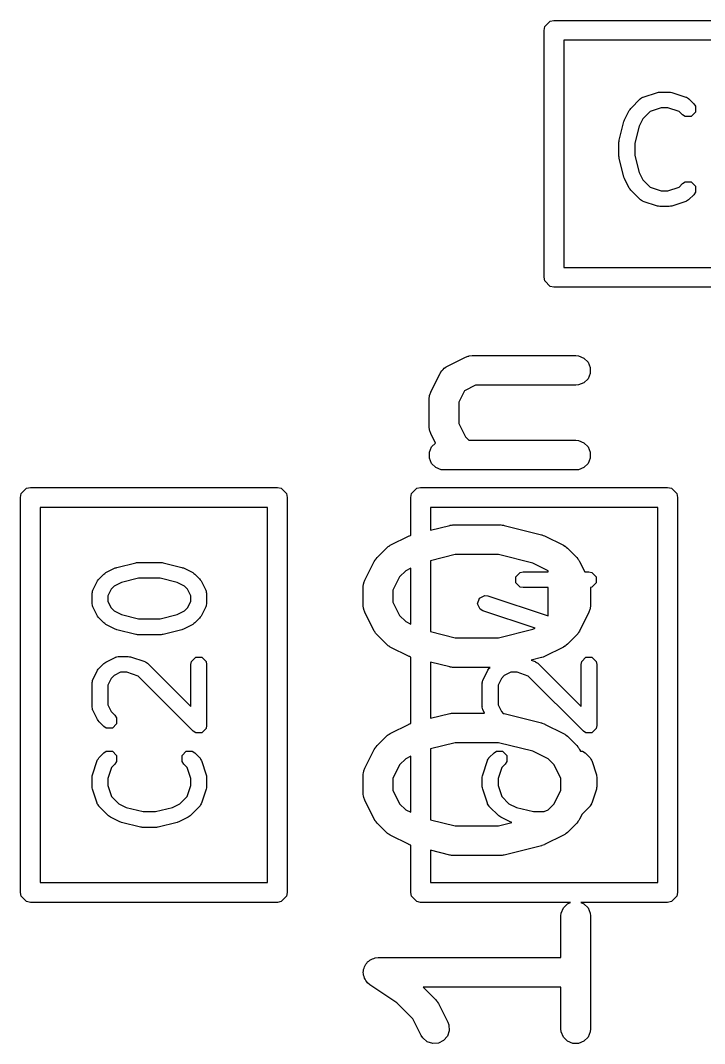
# Model space of a CAD drawing. Header units: inches. Extents: x 1.92 to 4.46, y -4.34 to -2.08.
# Drawn here: x 3.6152 to 3.7515, y -3.9553 to -3.7514 of the extents above; entities that cross this region are included whole.
import ezdxf

# ---------------------------------------------------------------- set-up
doc = ezdxf.new("R2010")
doc.units = ezdxf.units.IN
doc.header["$MEASUREMENT"] = 0
doc.layers.add('BLACK', color=250, linetype='CONTINUOUS')

msp = doc.modelspace()

# ---------------------------------------------------------------- linework, layer by layer
at = {"layer": 'BLACK', "linetype": 'CONTINUOUS'}
for p, q in [((3.71964, -3.75259), (3.7207, -3.75153)), ((3.7207, -3.75153), (3.72146, -3.75138)), ((3.72146, -3.75138), (3.8002, -3.75138)), ((3.71949, -3.75335), (3.71964, -3.75259)), ((3.71949, -3.80256), (3.71949, -3.75335)), ((3.72343, -3.75531), (3.72343, -3.80059)), ((3.79823, -3.75531), (3.72343, -3.75531)), ((3.73924, -3.76665), (3.74205, -3.76572)), ((3.74205, -3.76572), (3.7423, -3.76569)), ((3.7423, -3.76569), (3.74255, -3.76564)), ((3.74255, -3.76564), (3.74442, -3.76564)), ((3.74442, -3.76564), (3.74467, -3.76569)), ((3.74467, -3.76569), (3.74492, -3.76572)), ((3.74492, -3.76572), (3.74773, -3.76665)), ((3.73675, -3.76891), (3.73862, -3.76703)), ((3.73862, -3.76703), (3.73869, -3.76699)), ((3.73869, -3.76699), (3.7387, -3.76696)), ((3.7387, -3.76696), (3.73892, -3.76683)), ((3.73892, -3.76683), (3.73913, -3.76669)), ((3.73913, -3.76669), (3.73917, -3.76669)), ((3.73917, -3.76669), (3.73924, -3.76665)), ((3.74773, -3.76665), (3.7478, -3.76669)), ((3.7478, -3.76669), (3.74784, -3.76669)), ((3.74784, -3.76669), (3.74805, -3.76683)), ((3.74805, -3.76683), (3.74827, -3.76696)), ((3.74827, -3.76696), (3.74828, -3.76699)), ((3.74828, -3.76699), (3.74835, -3.76703)), ((3.74835, -3.76703), (3.74929, -3.76797)), ((3.74929, -3.76797), (3.74963, -3.76848)), ((3.74963, -3.76848), (3.74963, -3.76969)), ((3.73551, -3.77119), (3.73645, -3.76932)), ((3.73645, -3.76932), (3.73661, -3.76912)), ((3.73661, -3.76912), (3.73675, -3.76891)), ((3.74059, -3.76952), (3.73916, -3.77096)), ((3.7428, -3.76879), (3.74059, -3.76952)), ((3.74417, -3.76879), (3.7428, -3.76879)), ((3.74638, -3.76952), (3.74417, -3.76879)), ((3.74706, -3.7702), (3.74638, -3.76952)), ((3.74757, -3.77054), (3.74706, -3.7702)), ((3.74877, -3.77054), (3.74757, -3.77054)), ((3.74963, -3.76969), (3.74877, -3.77054)), ((3.73446, -3.77527), (3.7354, -3.77152)), ((3.7354, -3.77152), (3.73547, -3.77136)), ((3.73547, -3.77136), (3.73551, -3.77119)), ((3.73841, -3.77245), (3.73756, -3.77584)), ((3.73916, -3.77096), (3.73841, -3.77245)), ((3.73441, -3.77565), (3.73445, -3.77546)), ((3.73441, -3.77846), (3.73441, -3.77565)), ((3.73445, -3.77546), (3.73446, -3.77527)), ((3.73756, -3.77584), (3.73756, -3.77827)), ((3.73445, -3.77865), (3.73441, -3.77846)), ((3.73446, -3.77884), (3.73445, -3.77865)), ((3.7354, -3.78259), (3.73446, -3.77884)), ((3.73756, -3.77827), (3.73841, -3.78166)), ((3.73547, -3.78275), (3.7354, -3.78259)), ((3.73551, -3.78291), (3.73547, -3.78275)), ((3.73645, -3.78479), (3.73551, -3.78291)), ((3.73841, -3.78166), (3.73916, -3.78315)), ((3.73661, -3.78499), (3.73645, -3.78479)), ((3.73675, -3.7852), (3.73661, -3.78499)), ((3.73916, -3.78315), (3.74059, -3.78458)), ((3.74059, -3.78458), (3.7428, -3.78532)), ((3.74417, -3.78532), (3.74638, -3.78458)), ((3.74638, -3.78458), (3.74706, -3.78391)), ((3.74706, -3.78391), (3.74757, -3.78357)), ((3.74757, -3.78357), (3.74877, -3.78357)), ((3.74877, -3.78357), (3.74963, -3.78442)), ((3.74963, -3.78442), (3.74963, -3.78562)), ((3.73862, -3.78707), (3.73675, -3.7852)), ((3.7428, -3.78532), (3.74417, -3.78532)), ((3.74929, -3.78613), (3.74835, -3.78707)), ((3.74963, -3.78562), (3.74929, -3.78613)), ((3.73869, -3.78712), (3.73862, -3.78707)), ((3.7387, -3.78715), (3.73869, -3.78712)), ((3.73892, -3.78727), (3.7387, -3.78715)), ((3.73913, -3.78741), (3.73892, -3.78727)), ((3.73917, -3.78741), (3.73913, -3.78741)), ((3.73924, -3.78745), (3.73917, -3.78741)), ((3.74205, -3.78839), (3.73924, -3.78745)), ((3.7423, -3.78842), (3.74205, -3.78839)), ((3.74255, -3.78847), (3.7423, -3.78842)), ((3.74442, -3.78847), (3.74255, -3.78847)), ((3.74467, -3.78842), (3.74442, -3.78847)), ((3.74492, -3.78839), (3.74467, -3.78842)), ((3.74773, -3.78745), (3.74492, -3.78839)), ((3.7478, -3.78741), (3.74773, -3.78745)), ((3.74784, -3.78741), (3.7478, -3.78741)), ((3.74805, -3.78727), (3.74784, -3.78741)), ((3.74827, -3.78715), (3.74805, -3.78727)), ((3.74828, -3.78712), (3.74827, -3.78715)), ((3.74835, -3.78707), (3.74828, -3.78712)), ((3.72343, -3.80059), (3.79823, -3.80059)), ((3.71964, -3.80331), (3.71949, -3.80256)), ((3.7207, -3.80438), (3.71964, -3.80331)), ((3.72146, -3.80453), (3.7207, -3.80438)), ((3.8002, -3.80453), (3.72146, -3.80453)), ((3.70009, -3.82038), (3.70384, -3.81851)), ((3.70384, -3.81851), (3.70438, -3.8183)), ((3.70438, -3.8183), (3.70448, -3.81829)), ((3.70448, -3.81829), (3.70458, -3.81825)), ((3.70458, -3.81825), (3.70516, -3.81819)), ((3.70516, -3.81819), (3.72578, -3.81819)), ((3.72578, -3.81819), (3.72636, -3.81825)), ((3.72636, -3.81825), (3.72742, -3.81869)), ((3.72742, -3.81869), (3.72824, -3.81951)), ((3.72824, -3.81951), (3.72868, -3.82057)), ((3.69877, -3.8217), (3.69883, -3.82161)), ((3.69883, -3.82161), (3.69884, -3.82156)), ((3.69884, -3.82156), (3.69889, -3.8215)), ((3.69889, -3.8215), (3.69908, -3.82121)), ((3.69908, -3.82121), (3.69936, -3.82097)), ((3.69936, -3.82097), (3.6996, -3.82069)), ((3.6996, -3.82069), (3.69989, -3.82051)), ((3.69989, -3.82051), (3.69995, -3.82046)), ((3.69995, -3.82046), (3.69999, -3.82044)), ((3.69999, -3.82044), (3.70009, -3.82038)), ((3.72868, -3.82057), (3.72868, -3.82172)), ((3.69689, -3.82545), (3.69877, -3.8217)), ((3.72742, -3.8236), (3.72636, -3.82404)), ((3.72824, -3.82279), (3.72742, -3.8236)), ((3.72868, -3.82172), (3.72824, -3.82279)), ((3.69669, -3.82599), (3.69689, -3.82545)), ((3.70361, -3.82522), (3.70249, -3.82747)), ((3.70585, -3.8241), (3.70361, -3.82522)), ((3.72578, -3.8241), (3.70585, -3.8241)), ((3.72636, -3.82404), (3.72578, -3.8241)), ((3.69658, -3.82677), (3.69664, -3.8262)), ((3.69658, -3.8324), (3.69658, -3.82677)), ((3.69664, -3.8262), (3.69668, -3.8261)), ((3.69668, -3.8261), (3.69669, -3.82599)), ((3.70249, -3.82747), (3.70249, -3.8317)), ((3.70249, -3.8317), (3.70384, -3.8344)), ((3.69664, -3.83297), (3.69658, -3.8324)), ((3.69668, -3.83307), (3.69664, -3.83297)), ((3.69669, -3.83318), (3.69668, -3.83307)), ((3.69689, -3.83372), (3.69669, -3.83318)), ((3.69784, -3.83562), (3.69689, -3.83372)), ((3.69708, -3.83638), (3.69784, -3.83562)), ((3.70384, -3.8344), (3.70451, -3.83507)), ((3.70451, -3.83507), (3.72578, -3.83507)), ((3.72578, -3.83507), (3.72636, -3.83512)), ((3.72636, -3.83512), (3.72742, -3.83557)), ((3.72742, -3.83557), (3.72824, -3.83638)), ((3.69664, -3.83744), (3.69708, -3.83638)), ((3.69664, -3.8386), (3.69664, -3.83744)), ((3.72824, -3.83638), (3.72868, -3.83744)), ((3.72868, -3.83744), (3.72868, -3.8386)), ((3.69708, -3.83966), (3.69664, -3.8386)), ((3.69789, -3.84048), (3.69708, -3.83966)), ((3.72824, -3.83966), (3.72742, -3.84048)), ((3.72868, -3.8386), (3.72824, -3.83966)), ((3.69896, -3.84092), (3.69789, -3.84048)), ((3.69953, -3.84097), (3.69896, -3.84092)), ((3.72578, -3.84097), (3.69953, -3.84097)), ((3.72636, -3.84092), (3.72578, -3.84097)), ((3.72742, -3.84048), (3.72636, -3.84092)), ((3.61516, -3.84646), (3.61531, -3.8457)), ((3.61531, -3.8457), (3.61637, -3.84464)), ((3.61637, -3.84464), (3.61713, -3.84449)), ((3.61713, -3.84449), (3.66634, -3.84449)), ((3.66634, -3.84449), (3.66709, -3.84464)), ((3.66709, -3.84464), (3.66816, -3.8457)), ((3.66816, -3.8457), (3.66831, -3.84646)), ((3.69291, -3.84646), (3.69306, -3.8457)), ((3.69306, -3.8457), (3.69413, -3.84464)), ((3.69413, -3.84464), (3.69488, -3.84449)), ((3.69488, -3.84449), (3.74409, -3.84449)), ((3.74409, -3.84449), (3.74485, -3.84464)), ((3.74485, -3.84464), (3.74591, -3.8457)), ((3.74591, -3.8457), (3.74606, -3.84646)), ((3.61516, -3.9252), (3.61516, -3.84646)), ((3.66831, -3.84646), (3.66831, -3.9252)), ((3.69291, -3.854), (3.69291, -3.84646)), ((3.74606, -3.84646), (3.74606, -3.9252)), ((3.61909, -3.84843), (3.61909, -3.92323)), ((3.66437, -3.84843), (3.61909, -3.84843)), ((3.66437, -3.92323), (3.66437, -3.84843)), ((3.69685, -3.84843), (3.69685, -3.85299)), ((3.74213, -3.84843), (3.69685, -3.84843)), ((3.74213, -3.92323), (3.74213, -3.84843)), ((3.69685, -3.85299), (3.70069, -3.85203)), ((3.70069, -3.85203), (3.70079, -3.85201)), ((3.70079, -3.85201), (3.70083, -3.852)), ((3.70083, -3.852), (3.70105, -3.85198)), ((3.70105, -3.85198), (3.70126, -3.85194)), ((3.70126, -3.85194), (3.70131, -3.85195)), ((3.70131, -3.85195), (3.70141, -3.85194)), ((3.70141, -3.85194), (3.71078, -3.85194)), ((3.71078, -3.85194), (3.71088, -3.85195)), ((3.71088, -3.85195), (3.71093, -3.85194)), ((3.71093, -3.85194), (3.71114, -3.85198)), ((3.71114, -3.85198), (3.71136, -3.852)), ((3.71136, -3.852), (3.7114, -3.85201)), ((3.7114, -3.85201), (3.7115, -3.85203)), ((3.7115, -3.85203), (3.719, -3.8539)), ((3.68884, -3.856), (3.69259, -3.85413)), ((3.69259, -3.85413), (3.69263, -3.85411)), ((3.69263, -3.85411), (3.69265, -3.8541)), ((3.69265, -3.8541), (3.69289, -3.85401)), ((3.69289, -3.85401), (3.69291, -3.854)), ((3.719, -3.8539), (3.71904, -3.85392)), ((3.71904, -3.85392), (3.71906, -3.85392)), ((3.71906, -3.85392), (3.7193, -3.85401)), ((3.7193, -3.85401), (3.71954, -3.8541)), ((3.71954, -3.8541), (3.71956, -3.85411)), ((3.71956, -3.85411), (3.7196, -3.85413)), ((3.7196, -3.85413), (3.72335, -3.856)), ((3.6883, -3.85637), (3.68835, -3.85631)), ((3.68835, -3.85631), (3.68844, -3.85625)), ((3.68844, -3.85625), (3.68852, -3.85619)), ((3.68852, -3.85619), (3.68859, -3.85616)), ((3.68859, -3.85616), (3.68884, -3.856)), ((3.72335, -3.856), (3.7236, -3.85616)), ((3.7236, -3.85616), (3.72367, -3.85619)), ((3.72367, -3.85619), (3.72375, -3.85625)), ((3.72375, -3.85625), (3.72384, -3.85631)), ((3.72384, -3.85631), (3.72389, -3.85637)), ((3.6862, -3.85843), (3.68807, -3.85655)), ((3.68807, -3.85655), (3.6883, -3.85637)), ((3.70177, -3.85785), (3.69685, -3.85908)), ((3.71042, -3.85785), (3.70177, -3.85785)), ((3.71725, -3.85955), (3.71042, -3.85785)), ((3.72389, -3.85637), (3.72412, -3.85655)), ((3.72412, -3.85655), (3.72599, -3.85843)), ((3.6342, -3.86047), (3.63436, -3.8604)), ((3.63436, -3.8604), (3.63811, -3.85946)), ((3.63811, -3.85946), (3.6383, -3.85945)), ((3.6383, -3.85945), (3.63849, -3.85941)), ((3.63849, -3.85941), (3.64318, -3.85941)), ((3.64318, -3.85941), (3.64337, -3.85945)), ((3.64337, -3.85945), (3.64356, -3.85946)), ((3.64356, -3.85946), (3.64731, -3.8604)), ((3.64731, -3.8604), (3.64746, -3.86047)), ((3.68377, -3.86295), (3.68564, -3.8592)), ((3.68564, -3.8592), (3.6858, -3.85895)), ((3.6858, -3.85895), (3.68583, -3.85888)), ((3.68583, -3.85888), (3.6859, -3.8588)), ((3.6859, -3.8588), (3.68595, -3.85871)), ((3.68595, -3.85871), (3.68601, -3.85866)), ((3.68601, -3.85866), (3.6862, -3.85843)), ((3.69685, -3.85908), (3.69685, -3.87321)), ((3.72028, -3.86107), (3.71725, -3.85955)), ((3.72599, -3.85843), (3.72618, -3.85866)), ((3.72618, -3.85866), (3.72624, -3.85871)), ((3.72624, -3.85871), (3.72629, -3.8588)), ((3.72629, -3.8588), (3.72636, -3.85888)), ((3.72636, -3.85888), (3.72639, -3.85895)), ((3.72639, -3.85895), (3.72655, -3.8592)), ((3.72655, -3.8592), (3.72759, -3.86129)), ((3.63081, -3.86268), (3.63175, -3.86175)), ((3.63175, -3.86175), (3.63196, -3.86161)), ((3.63196, -3.86161), (3.63216, -3.86145)), ((3.63216, -3.86145), (3.63404, -3.86051)), ((3.63404, -3.86051), (3.6342, -3.86047)), ((3.64746, -3.86047), (3.64763, -3.86051)), ((3.64763, -3.86051), (3.6495, -3.86145)), ((3.6495, -3.86145), (3.6497, -3.86161)), ((3.6497, -3.86161), (3.64991, -3.86175)), ((3.64991, -3.86175), (3.65085, -3.86268)), ((3.69071, -3.86227), (3.68936, -3.86496)), ((3.69191, -3.86107), (3.69071, -3.86227)), ((3.69291, -3.86057), (3.69191, -3.86107)), ((3.69291, -3.87172), (3.69291, -3.86057)), ((3.71385, -3.86226), (3.71471, -3.86141)), ((3.71385, -3.86346), (3.71385, -3.86226)), ((3.71471, -3.86141), (3.71531, -3.86129)), ((3.71531, -3.86129), (3.72029, -3.86129)), ((3.72029, -3.86108), (3.72028, -3.86107)), ((3.72029, -3.86129), (3.72029, -3.86108)), ((3.72759, -3.86129), (3.72843, -3.86129)), ((3.72843, -3.86129), (3.72903, -3.86141)), ((3.72903, -3.86141), (3.72989, -3.86226)), ((3.72989, -3.86226), (3.72989, -3.86346)), ((3.62958, -3.86497), (3.63052, -3.86309)), ((3.63052, -3.86309), (3.63067, -3.86289)), ((3.63067, -3.86289), (3.63081, -3.86268)), ((3.6338, -3.86416), (3.63322, -3.86473)), ((3.63529, -3.86341), (3.6338, -3.86416)), ((3.63868, -3.86256), (3.63529, -3.86341)), ((3.64298, -3.86256), (3.63868, -3.86256)), ((3.64638, -3.86341), (3.64298, -3.86256)), ((3.64787, -3.86416), (3.64638, -3.86341)), ((3.64844, -3.86473), (3.64787, -3.86416)), ((3.65085, -3.86268), (3.65099, -3.86289)), ((3.65099, -3.86289), (3.65115, -3.86309)), ((3.65115, -3.86309), (3.65208, -3.86497)), ((3.68346, -3.86427), (3.68351, -3.86369)), ((3.68346, -3.86802), (3.68346, -3.86427)), ((3.68351, -3.86369), (3.68355, -3.86359)), ((3.68355, -3.86359), (3.68356, -3.86349)), ((3.68356, -3.86349), (3.68377, -3.86295)), ((3.71471, -3.86432), (3.71385, -3.86346)), ((3.71531, -3.86444), (3.71471, -3.86432)), ((3.72029, -3.86444), (3.71531, -3.86444)), ((3.72029, -3.87005), (3.72029, -3.86444)), ((3.72903, -3.86432), (3.72873, -3.86438)), ((3.72873, -3.86438), (3.72873, -3.86802)), ((3.72989, -3.86346), (3.72903, -3.86432)), ((3.62942, -3.86556), (3.62949, -3.86532)), ((3.62943, -3.8656), (3.62942, -3.86556)), ((3.62942, -3.86567), (3.62943, -3.8656)), ((3.62942, -3.86755), (3.62942, -3.86567)), ((3.62949, -3.86532), (3.62954, -3.86507)), ((3.62954, -3.86507), (3.62956, -3.86504)), ((3.62956, -3.86504), (3.62958, -3.86497)), ((3.63322, -3.86473), (3.63256, -3.86604)), ((3.63256, -3.86604), (3.63256, -3.86718)), ((3.6491, -3.86604), (3.64844, -3.86473)), ((3.6491, -3.86718), (3.6491, -3.86604)), ((3.65208, -3.86497), (3.6521, -3.86504)), ((3.6521, -3.86504), (3.65213, -3.86507)), ((3.65213, -3.86507), (3.65218, -3.86532)), ((3.65218, -3.86532), (3.65225, -3.86556)), ((3.65225, -3.86556), (3.65223, -3.8656)), ((3.65223, -3.8656), (3.65225, -3.86567)), ((3.65225, -3.86567), (3.65225, -3.86755)), ((3.68936, -3.86496), (3.68936, -3.86732)), ((3.70624, -3.86766), (3.70662, -3.86652)), ((3.70662, -3.86652), (3.7077, -3.86598)), ((3.7077, -3.86598), (3.70831, -3.86605)), ((3.70831, -3.86605), (3.72029, -3.87005)), ((3.62943, -3.86763), (3.62942, -3.86755)), ((3.62942, -3.86766), (3.62943, -3.86763)), ((3.62949, -3.8679), (3.62942, -3.86766)), ((3.62954, -3.86815), (3.62949, -3.8679)), ((3.62956, -3.86818), (3.62954, -3.86815)), ((3.62958, -3.86825), (3.62956, -3.86818)), ((3.63052, -3.87013), (3.62958, -3.86825)), ((3.63256, -3.86718), (3.63322, -3.86849)), ((3.63322, -3.86849), (3.6338, -3.86907)), ((3.64787, -3.86907), (3.64844, -3.86849)), ((3.64844, -3.86849), (3.6491, -3.86718)), ((3.65208, -3.86825), (3.65115, -3.87013)), ((3.6521, -3.86818), (3.65208, -3.86825)), ((3.65213, -3.86815), (3.6521, -3.86818)), ((3.65218, -3.8679), (3.65213, -3.86815)), ((3.65225, -3.86766), (3.65218, -3.8679)), ((3.65225, -3.86755), (3.65223, -3.86763)), ((3.65223, -3.86763), (3.65225, -3.86766)), ((3.68351, -3.86859), (3.68346, -3.86802)), ((3.68355, -3.86869), (3.68351, -3.86859)), ((3.68936, -3.86732), (3.69071, -3.87002)), ((3.70678, -3.86874), (3.70624, -3.86766)), ((3.72868, -3.86859), (3.72864, -3.86869)), ((3.72873, -3.86802), (3.72868, -3.86859)), ((3.63067, -3.87033), (3.63052, -3.87013)), ((3.63081, -3.87054), (3.63067, -3.87033)), ((3.63175, -3.87147), (3.63081, -3.87054)), ((3.6338, -3.86907), (3.63529, -3.86981)), ((3.63529, -3.86981), (3.63868, -3.87066)), ((3.64298, -3.87066), (3.64638, -3.86981)), ((3.64638, -3.86981), (3.64787, -3.86907)), ((3.65085, -3.87054), (3.64991, -3.87147)), ((3.65099, -3.87033), (3.65085, -3.87054)), ((3.65115, -3.87013), (3.65099, -3.87033)), ((3.68356, -3.8688), (3.68355, -3.86869)), ((3.68377, -3.86934), (3.68356, -3.8688)), ((3.68564, -3.87309), (3.68377, -3.86934)), ((3.69071, -3.87002), (3.69191, -3.87121)), ((3.70731, -3.86904), (3.70678, -3.86874)), ((3.7177, -3.8725), (3.70731, -3.86904)), ((3.72842, -3.86934), (3.72655, -3.87309)), ((3.72863, -3.8688), (3.72842, -3.86934)), ((3.72864, -3.86869), (3.72863, -3.8688)), ((3.63196, -3.87161), (3.63175, -3.87147)), ((3.63216, -3.87177), (3.63196, -3.87161)), ((3.63404, -3.87271), (3.63216, -3.87177)), ((3.63868, -3.87066), (3.64298, -3.87066)), ((3.6495, -3.87177), (3.64763, -3.87271)), ((3.6497, -3.87161), (3.6495, -3.87177)), ((3.64991, -3.87147), (3.6497, -3.87161)), ((3.69191, -3.87121), (3.69291, -3.87172)), ((3.71725, -3.87273), (3.7177, -3.8725)), ((3.6342, -3.87275), (3.63404, -3.87271)), ((3.63436, -3.87283), (3.6342, -3.87275)), ((3.63811, -3.87376), (3.63436, -3.87283)), ((3.6383, -3.87377), (3.63811, -3.87376)), ((3.63849, -3.87381), (3.6383, -3.87377)), ((3.64318, -3.87381), (3.63849, -3.87381)), ((3.64337, -3.87377), (3.64318, -3.87381)), ((3.64356, -3.87376), (3.64337, -3.87377)), ((3.64731, -3.87283), (3.64356, -3.87376)), ((3.64746, -3.87275), (3.64731, -3.87283)), ((3.64763, -3.87271), (3.64746, -3.87275)), ((3.6858, -3.87333), (3.68564, -3.87309)), ((3.68583, -3.87341), (3.6858, -3.87333)), ((3.6859, -3.87349), (3.68583, -3.87341)), ((3.68595, -3.87358), (3.6859, -3.87349)), ((3.68601, -3.87363), (3.68595, -3.87358)), ((3.6862, -3.87385), (3.68601, -3.87363)), ((3.68807, -3.87573), (3.6862, -3.87385)), ((3.69685, -3.87321), (3.70177, -3.87444)), ((3.70177, -3.87444), (3.71042, -3.87444)), ((3.71042, -3.87444), (3.71725, -3.87273)), ((3.72599, -3.87385), (3.72412, -3.87573)), ((3.72618, -3.87363), (3.72599, -3.87385)), ((3.72624, -3.87358), (3.72618, -3.87363)), ((3.72629, -3.87349), (3.72624, -3.87358)), ((3.72636, -3.87341), (3.72629, -3.87349)), ((3.72639, -3.87333), (3.72636, -3.87341)), ((3.72655, -3.87309), (3.72639, -3.87333)), ((3.6883, -3.87591), (3.68807, -3.87573)), ((3.68835, -3.87597), (3.6883, -3.87591)), ((3.68844, -3.87603), (3.68835, -3.87597)), ((3.68852, -3.8761), (3.68844, -3.87603)), ((3.68859, -3.87613), (3.68852, -3.8761)), ((3.68884, -3.87628), (3.68859, -3.87613)), ((3.69259, -3.87816), (3.68884, -3.87628)), ((3.72335, -3.87628), (3.7196, -3.87816)), ((3.7236, -3.87613), (3.72335, -3.87628)), ((3.72367, -3.8761), (3.7236, -3.87613)), ((3.72375, -3.87603), (3.72367, -3.8761)), ((3.72384, -3.87597), (3.72375, -3.87603)), ((3.72389, -3.87591), (3.72384, -3.87597)), ((3.72412, -3.87573), (3.72389, -3.87591)), ((3.63216, -3.87926), (3.63404, -3.87833)), ((3.63404, -3.87833), (3.63411, -3.8783)), ((3.63411, -3.8783), (3.63414, -3.87828)), ((3.63414, -3.87828), (3.63438, -3.87823)), ((3.63438, -3.87823), (3.63463, -3.87816)), ((3.63463, -3.87816), (3.63466, -3.87817)), ((3.63466, -3.87817), (3.63474, -3.87816)), ((3.63474, -3.87816), (3.63661, -3.87816)), ((3.63661, -3.87816), (3.63686, -3.87821)), ((3.63686, -3.87821), (3.63711, -3.87824)), ((3.63711, -3.87824), (3.63992, -3.87918)), ((3.64922, -3.87913), (3.65007, -3.87828)), ((3.65007, -3.87828), (3.65128, -3.87828)), ((3.65128, -3.87828), (3.65213, -3.87913)), ((3.69263, -3.87817), (3.69259, -3.87816)), ((3.69265, -3.87819), (3.69263, -3.87817)), ((3.69289, -3.87827), (3.69265, -3.87819)), ((3.69291, -3.87828), (3.69289, -3.87827)), ((3.69291, -3.8915), (3.69291, -3.87828)), ((3.719, -3.87838), (3.71688, -3.87891)), ((3.71904, -3.87836), (3.719, -3.87838)), ((3.71906, -3.87836), (3.71904, -3.87836)), ((3.7193, -3.87827), (3.71906, -3.87836)), ((3.71954, -3.87819), (3.7193, -3.87827)), ((3.71956, -3.87817), (3.71954, -3.87819)), ((3.7196, -3.87816), (3.71956, -3.87817)), ((3.72698, -3.87913), (3.72783, -3.87828)), ((3.72783, -3.87828), (3.72903, -3.87828)), ((3.72903, -3.87828), (3.72989, -3.87913)), ((3.63052, -3.8809), (3.63067, -3.8807)), ((3.63067, -3.8807), (3.63081, -3.88049)), ((3.63081, -3.88049), (3.63175, -3.87956)), ((3.63175, -3.87956), (3.63196, -3.87942)), ((3.63196, -3.87942), (3.63216, -3.87926)), ((3.63992, -3.87918), (3.63999, -3.87922)), ((3.63999, -3.87922), (3.64003, -3.87922)), ((3.64003, -3.87922), (3.64024, -3.87936)), ((3.64024, -3.87936), (3.64046, -3.87948)), ((3.64046, -3.87948), (3.64047, -3.87951)), ((3.64047, -3.87951), (3.64054, -3.87956)), ((3.64054, -3.87956), (3.6491, -3.88812)), ((3.6491, -3.87973), (3.64922, -3.87913)), ((3.6491, -3.88812), (3.6491, -3.87973)), ((3.65213, -3.87913), (3.65225, -3.87973)), ((3.65225, -3.87973), (3.65225, -3.89192)), ((3.70069, -3.88025), (3.69685, -3.87929)), ((3.69685, -3.87929), (3.69685, -3.89048)), ((3.70079, -3.88027), (3.70069, -3.88025)), ((3.70083, -3.88029), (3.70079, -3.88027)), ((3.70105, -3.88031), (3.70083, -3.88029)), ((3.70126, -3.88034), (3.70105, -3.88031)), ((3.70131, -3.88033), (3.70126, -3.88034)), ((3.70141, -3.88034), (3.70131, -3.88033)), ((3.70872, -3.88034), (3.70141, -3.88034)), ((3.70827, -3.8809), (3.70843, -3.8807)), ((3.70843, -3.8807), (3.70857, -3.88049)), ((3.70857, -3.88049), (3.70872, -3.88034)), ((3.71688, -3.87891), (3.71768, -3.87918)), ((3.71768, -3.87918), (3.71775, -3.87922)), ((3.71775, -3.87922), (3.71779, -3.87922)), ((3.71779, -3.87922), (3.71799, -3.87936)), ((3.71799, -3.87936), (3.71821, -3.87948)), ((3.71821, -3.87948), (3.71823, -3.87951)), ((3.71823, -3.87951), (3.7183, -3.87956)), ((3.7183, -3.87956), (3.72686, -3.88812)), ((3.72686, -3.87973), (3.72698, -3.87913)), ((3.72686, -3.88812), (3.72686, -3.87973)), ((3.72989, -3.87913), (3.73001, -3.87973)), ((3.73001, -3.87973), (3.73001, -3.89192)), ((3.62954, -3.88288), (3.62956, -3.88286)), ((3.62956, -3.88286), (3.62958, -3.88278)), ((3.62958, -3.88278), (3.63052, -3.8809)), ((3.63322, -3.88254), (3.63256, -3.88386)), ((3.6338, -3.88197), (3.63322, -3.88254)), ((3.63511, -3.88131), (3.6338, -3.88197)), ((3.63636, -3.88131), (3.63511, -3.88131)), ((3.63858, -3.88205), (3.63636, -3.88131)), ((3.64956, -3.89303), (3.63858, -3.88205)), ((3.70729, -3.88288), (3.70732, -3.88286)), ((3.70732, -3.88286), (3.70734, -3.88278)), ((3.70734, -3.88278), (3.70827, -3.8809)), ((3.71098, -3.88254), (3.71032, -3.88386)), ((3.71155, -3.88197), (3.71098, -3.88254)), ((3.71287, -3.88131), (3.71155, -3.88197)), ((3.71411, -3.88131), (3.71287, -3.88131)), ((3.71633, -3.88205), (3.71411, -3.88131)), ((3.72732, -3.89303), (3.71633, -3.88205)), ((3.62942, -3.88337), (3.62949, -3.88313)), ((3.62943, -3.88341), (3.62942, -3.88337)), ((3.62942, -3.88348), (3.62943, -3.88341)), ((3.62942, -3.88817), (3.62942, -3.88348)), ((3.62949, -3.88313), (3.62954, -3.88288)), ((3.63256, -3.88386), (3.63256, -3.8878)), ((3.70717, -3.88348), (3.70719, -3.88341)), ((3.70717, -3.88817), (3.70717, -3.88348)), ((3.70718, -3.88337), (3.70724, -3.88313)), ((3.70719, -3.88341), (3.70718, -3.88337)), ((3.70724, -3.88313), (3.70729, -3.88288)), ((3.71032, -3.88386), (3.71032, -3.8878)), ((3.62943, -3.88825), (3.62942, -3.88817)), ((3.62942, -3.88828), (3.62943, -3.88825)), ((3.62949, -3.88853), (3.62942, -3.88828)), ((3.62954, -3.88877), (3.62949, -3.88853)), ((3.62956, -3.8888), (3.62954, -3.88877)), ((3.62958, -3.88887), (3.62956, -3.8888)), ((3.63052, -3.89075), (3.62958, -3.88887)), ((3.63256, -3.8878), (3.63322, -3.88911)), ((3.70719, -3.88825), (3.70717, -3.88817)), ((3.70718, -3.88828), (3.70719, -3.88825)), ((3.70724, -3.88853), (3.70718, -3.88828)), ((3.70729, -3.88877), (3.70724, -3.88853)), ((3.70732, -3.8888), (3.70729, -3.88877)), ((3.70734, -3.88887), (3.70732, -3.8888)), ((3.70762, -3.88944), (3.70734, -3.88887)), ((3.71032, -3.8878), (3.71098, -3.88911)), ((3.63067, -3.89095), (3.63052, -3.89075)), ((3.63081, -3.89116), (3.63067, -3.89095)), ((3.63322, -3.88911), (3.63398, -3.88987)), ((3.63398, -3.88987), (3.63432, -3.89038)), ((3.63432, -3.89038), (3.63432, -3.89158)), ((3.69685, -3.89048), (3.70069, -3.88952)), ((3.70069, -3.88952), (3.70079, -3.88951)), ((3.70079, -3.88951), (3.70083, -3.88949)), ((3.70083, -3.88949), (3.70105, -3.88947)), ((3.70105, -3.88947), (3.70126, -3.88944)), ((3.70126, -3.88944), (3.70131, -3.88945)), ((3.70131, -3.88945), (3.70141, -3.88944)), ((3.70141, -3.88944), (3.70762, -3.88944)), ((3.71098, -3.88911), (3.71136, -3.88949)), ((3.71136, -3.88949), (3.71136, -3.88949)), ((3.71136, -3.88949), (3.7114, -3.88951)), ((3.7114, -3.88951), (3.7115, -3.88952)), ((3.7115, -3.88952), (3.719, -3.8914)), ((3.63175, -3.8921), (3.63081, -3.89116)), ((3.63226, -3.89244), (3.63175, -3.8921)), ((3.63347, -3.89244), (3.63226, -3.89244)), ((3.63432, -3.89158), (3.63347, -3.89244)), ((3.65007, -3.89337), (3.64956, -3.89303)), ((3.65213, -3.89252), (3.65128, -3.89337)), ((3.65225, -3.89192), (3.65213, -3.89252)), ((3.65213, -3.89252), (3.65213, -3.89252)), ((3.68884, -3.8935), (3.69259, -3.89162)), ((3.69259, -3.89162), (3.69263, -3.89161)), ((3.69263, -3.89161), (3.69265, -3.89159)), ((3.69265, -3.89159), (3.69289, -3.89151)), ((3.69289, -3.89151), (3.69291, -3.8915)), ((3.719, -3.8914), (3.71904, -3.89141)), ((3.71904, -3.89141), (3.71906, -3.89142)), ((3.71906, -3.89142), (3.7193, -3.89151)), ((3.7193, -3.89151), (3.71954, -3.89159)), ((3.71954, -3.89159), (3.71956, -3.89161)), ((3.71956, -3.89161), (3.7196, -3.89162)), ((3.7196, -3.89162), (3.72335, -3.8935)), ((3.72783, -3.89337), (3.72732, -3.89303)), ((3.72989, -3.89252), (3.72903, -3.89337)), ((3.73001, -3.89192), (3.72989, -3.89252)), ((3.72989, -3.89252), (3.72989, -3.89252)), ((3.65128, -3.89337), (3.65007, -3.89337)), ((3.65128, -3.89337), (3.65128, -3.89337)), ((3.6862, -3.89592), (3.68807, -3.89405)), ((3.68807, -3.89405), (3.6883, -3.89386)), ((3.6883, -3.89386), (3.68835, -3.89381)), ((3.68835, -3.89381), (3.68844, -3.89375)), ((3.68844, -3.89375), (3.68852, -3.89368)), ((3.68852, -3.89368), (3.68859, -3.89365)), ((3.68859, -3.89365), (3.68884, -3.8935)), ((3.72335, -3.8935), (3.7236, -3.89365)), ((3.7236, -3.89365), (3.72367, -3.89368)), ((3.72367, -3.89368), (3.72375, -3.89375)), ((3.72375, -3.89375), (3.72384, -3.89381)), ((3.72384, -3.89381), (3.72389, -3.89386)), ((3.72389, -3.89386), (3.72412, -3.89405)), ((3.72412, -3.89405), (3.72599, -3.89592)), ((3.72903, -3.89337), (3.72783, -3.89337)), ((3.72903, -3.89337), (3.72903, -3.89337)), ((3.63175, -3.89737), (3.63226, -3.89703)), ((3.63226, -3.89703), (3.63347, -3.89703)), ((3.63347, -3.89703), (3.63432, -3.89788)), ((3.64735, -3.89788), (3.6482, -3.89703)), ((3.6482, -3.89703), (3.6494, -3.89703)), ((3.6494, -3.89703), (3.64991, -3.89737)), ((3.68377, -3.90044), (3.68564, -3.89669)), ((3.68564, -3.89669), (3.6858, -3.89644)), ((3.6858, -3.89644), (3.68583, -3.89637)), ((3.68583, -3.89637), (3.6859, -3.89629)), ((3.6859, -3.89629), (3.68595, -3.8962)), ((3.68595, -3.8962), (3.68601, -3.89615)), ((3.68601, -3.89615), (3.6862, -3.89592)), ((3.70177, -3.89534), (3.69685, -3.89657)), ((3.69685, -3.89657), (3.69685, -3.9107)), ((3.71042, -3.89534), (3.70177, -3.89534)), ((3.70951, -3.89737), (3.71002, -3.89703)), ((3.71002, -3.89703), (3.71122, -3.89703)), ((3.71725, -3.89705), (3.71042, -3.89534)), ((3.71122, -3.89703), (3.71208, -3.89788)), ((3.72028, -3.89856), (3.71725, -3.89705)), ((3.72599, -3.89592), (3.72618, -3.89615)), ((3.72618, -3.89615), (3.72624, -3.8962)), ((3.72624, -3.8962), (3.72629, -3.89629)), ((3.72629, -3.89629), (3.72636, -3.89637)), ((3.72636, -3.89637), (3.72639, -3.89644)), ((3.72639, -3.89644), (3.72655, -3.89669)), ((3.72655, -3.89669), (3.72671, -3.89703)), ((3.72671, -3.89703), (3.72716, -3.89703)), ((3.72716, -3.89703), (3.72767, -3.89737)), ((3.6295, -3.90173), (3.63043, -3.89892)), ((3.63043, -3.89892), (3.63047, -3.89885)), ((3.63047, -3.89882), (3.63061, -3.89861)), ((3.63047, -3.89885), (3.63047, -3.89882)), ((3.63061, -3.89861), (3.63074, -3.89839)), ((3.63074, -3.89839), (3.63077, -3.89837)), ((3.63077, -3.89837), (3.63081, -3.89831)), ((3.63081, -3.89831), (3.63175, -3.89737)), ((3.63432, -3.89908), (3.63398, -3.89959)), ((3.63432, -3.89788), (3.63432, -3.89908)), ((3.64735, -3.89908), (3.64735, -3.89788)), ((3.64769, -3.89959), (3.64735, -3.89908)), ((3.64991, -3.89737), (3.65085, -3.89831)), ((3.65085, -3.89831), (3.6509, -3.89837)), ((3.6509, -3.89837), (3.65093, -3.89839)), ((3.65093, -3.89839), (3.65105, -3.89861)), ((3.65105, -3.89861), (3.65119, -3.89882)), ((3.65119, -3.89882), (3.65119, -3.89885)), ((3.65119, -3.89885), (3.65123, -3.89892)), ((3.65123, -3.89892), (3.65217, -3.90173)), ((3.69191, -3.89856), (3.69071, -3.89976)), ((3.69291, -3.89806), (3.69191, -3.89856)), ((3.69291, -3.90921), (3.69291, -3.89806)), ((3.70725, -3.90173), (3.70819, -3.89892)), ((3.70819, -3.89892), (3.70823, -3.89885)), ((3.70823, -3.89882), (3.70837, -3.89861)), ((3.70823, -3.89885), (3.70823, -3.89882)), ((3.70837, -3.89861), (3.70849, -3.89839)), ((3.70849, -3.89839), (3.70853, -3.89837)), ((3.70853, -3.89837), (3.70857, -3.89831)), ((3.70857, -3.89831), (3.70951, -3.89737)), ((3.71208, -3.89908), (3.71173, -3.89959)), ((3.71208, -3.89788), (3.71208, -3.89908)), ((3.72148, -3.89976), (3.72028, -3.89856)), ((3.72767, -3.89737), (3.72861, -3.89831)), ((3.72861, -3.89831), (3.72865, -3.89837)), ((3.72865, -3.89837), (3.72868, -3.89839)), ((3.72868, -3.89839), (3.72881, -3.89861)), ((3.72881, -3.89861), (3.72895, -3.89882)), ((3.72895, -3.89882), (3.72895, -3.89885)), ((3.72895, -3.89885), (3.72899, -3.89892)), ((3.72899, -3.89892), (3.72993, -3.90173)), ((3.6333, -3.90027), (3.63256, -3.90249)), ((3.63398, -3.89959), (3.6333, -3.90027)), ((3.64836, -3.90027), (3.64769, -3.89959)), ((3.6491, -3.90249), (3.64836, -3.90027)), ((3.68346, -3.90176), (3.68351, -3.90119)), ((3.68351, -3.90119), (3.68355, -3.90109)), ((3.68355, -3.90109), (3.68356, -3.90098)), ((3.68356, -3.90098), (3.68377, -3.90044)), ((3.69071, -3.89976), (3.68936, -3.90246)), ((3.71106, -3.90027), (3.71032, -3.90249)), ((3.71173, -3.89959), (3.71106, -3.90027)), ((3.72283, -3.90246), (3.72148, -3.89976)), ((3.62942, -3.90223), (3.62946, -3.90198)), ((3.62942, -3.90411), (3.62942, -3.90223)), ((3.62946, -3.90198), (3.6295, -3.90173)), ((3.63256, -3.90249), (3.63256, -3.90385)), ((3.6491, -3.90385), (3.6491, -3.90249)), ((3.65217, -3.90173), (3.6522, -3.90198)), ((3.6522, -3.90198), (3.65225, -3.90223)), ((3.65225, -3.90223), (3.65225, -3.90411)), ((3.68346, -3.90551), (3.68346, -3.90176)), ((3.68936, -3.90246), (3.68936, -3.90481)), ((3.70717, -3.90223), (3.70722, -3.90198)), ((3.70717, -3.90411), (3.70717, -3.90223)), ((3.70722, -3.90198), (3.70725, -3.90173)), ((3.71032, -3.90249), (3.71032, -3.90385)), ((3.72283, -3.90481), (3.72283, -3.90246)), ((3.72993, -3.90173), (3.72996, -3.90198)), ((3.72996, -3.90198), (3.73001, -3.90223)), ((3.73001, -3.90223), (3.73001, -3.90411)), ((3.62946, -3.90435), (3.62942, -3.90411)), ((3.6295, -3.9046), (3.62946, -3.90435)), ((3.63043, -3.90742), (3.6295, -3.9046)), ((3.63256, -3.90385), (3.6333, -3.90607)), ((3.64836, -3.90607), (3.6491, -3.90385)), ((3.65217, -3.9046), (3.65123, -3.90742)), ((3.6522, -3.90435), (3.65217, -3.9046)), ((3.65225, -3.90411), (3.6522, -3.90435)), ((3.68936, -3.90481), (3.69071, -3.90751)), ((3.70722, -3.90435), (3.70717, -3.90411)), ((3.70725, -3.9046), (3.70722, -3.90435)), ((3.70819, -3.90742), (3.70725, -3.9046)), ((3.71032, -3.90385), (3.71106, -3.90607)), ((3.72148, -3.90751), (3.72283, -3.90481)), ((3.72993, -3.9046), (3.72899, -3.90742)), ((3.72996, -3.90435), (3.72993, -3.9046)), ((3.73001, -3.90411), (3.72996, -3.90435)), ((3.6333, -3.90607), (3.63474, -3.9075)), ((3.64693, -3.9075), (3.64836, -3.90607)), ((3.68351, -3.90609), (3.68346, -3.90551)), ((3.68355, -3.90619), (3.68351, -3.90609)), ((3.68356, -3.90629), (3.68355, -3.90619)), ((3.68377, -3.90683), (3.68356, -3.90629)), ((3.68564, -3.91058), (3.68377, -3.90683)), ((3.71106, -3.90607), (3.71249, -3.9075)), ((3.63047, -3.90748), (3.63043, -3.90742)), ((3.63047, -3.90752), (3.63047, -3.90748)), ((3.63061, -3.90773), (3.63047, -3.90752)), ((3.63074, -3.90795), (3.63061, -3.90773)), ((3.63077, -3.90797), (3.63074, -3.90795)), ((3.63081, -3.90803), (3.63077, -3.90797)), ((3.63269, -3.90991), (3.63081, -3.90803)), ((3.63474, -3.9075), (3.63623, -3.90824)), ((3.63623, -3.90824), (3.63962, -3.90909)), ((3.63962, -3.90909), (3.64204, -3.90909)), ((3.64204, -3.90909), (3.64544, -3.90824)), ((3.64544, -3.90824), (3.64693, -3.9075)), ((3.65085, -3.90803), (3.64898, -3.90991)), ((3.6509, -3.90797), (3.65085, -3.90803)), ((3.65093, -3.90795), (3.6509, -3.90797)), ((3.65105, -3.90773), (3.65093, -3.90795)), ((3.65119, -3.90752), (3.65105, -3.90773)), ((3.65123, -3.90742), (3.65119, -3.90748)), ((3.65119, -3.90748), (3.65119, -3.90752)), ((3.69071, -3.90751), (3.69191, -3.90871)), ((3.69191, -3.90871), (3.69291, -3.90921)), ((3.70823, -3.90748), (3.70819, -3.90742)), ((3.70823, -3.90752), (3.70823, -3.90748)), ((3.70837, -3.90773), (3.70823, -3.90752)), ((3.70849, -3.90795), (3.70837, -3.90773)), ((3.70853, -3.90797), (3.70849, -3.90795)), ((3.70857, -3.90803), (3.70853, -3.90797)), ((3.71044, -3.90991), (3.70857, -3.90803)), ((3.71249, -3.9075), (3.71398, -3.90824)), ((3.71398, -3.90824), (3.71738, -3.90909)), ((3.71738, -3.90909), (3.71952, -3.90909)), ((3.71952, -3.90909), (3.72028, -3.90871)), ((3.72028, -3.90871), (3.72148, -3.90751)), ((3.72861, -3.90803), (3.72704, -3.9096)), ((3.72865, -3.90797), (3.72861, -3.90803)), ((3.72868, -3.90795), (3.72865, -3.90797)), ((3.72881, -3.90773), (3.72868, -3.90795)), ((3.72895, -3.90752), (3.72881, -3.90773)), ((3.72899, -3.90742), (3.72895, -3.90748)), ((3.72895, -3.90748), (3.72895, -3.90752)), ((3.6329, -3.91005), (3.63269, -3.90991)), ((3.6331, -3.9102), (3.6329, -3.91005)), ((3.63497, -3.91114), (3.6331, -3.9102)), ((3.63514, -3.91118), (3.63497, -3.91114)), ((3.6353, -3.91126), (3.63514, -3.91118)), ((3.63904, -3.9122), (3.6353, -3.91126)), ((3.64637, -3.91126), (3.64262, -3.9122)), ((3.64653, -3.91118), (3.64637, -3.91126)), ((3.64669, -3.91114), (3.64653, -3.91118)), ((3.64857, -3.9102), (3.64669, -3.91114)), ((3.64877, -3.91005), (3.64857, -3.9102)), ((3.64898, -3.90991), (3.64877, -3.91005)), ((3.6858, -3.91083), (3.68564, -3.91058)), ((3.68583, -3.9109), (3.6858, -3.91083)), ((3.6859, -3.91098), (3.68583, -3.9109)), ((3.68595, -3.91107), (3.6859, -3.91098)), ((3.68601, -3.91112), (3.68595, -3.91107)), ((3.6862, -3.91135), (3.68601, -3.91112)), ((3.68807, -3.91322), (3.6862, -3.91135)), ((3.69685, -3.9107), (3.70177, -3.91193)), ((3.71042, -3.91193), (3.71308, -3.91127)), ((3.71065, -3.91005), (3.71044, -3.90991)), ((3.71085, -3.9102), (3.71065, -3.91005)), ((3.71273, -3.91114), (3.71085, -3.9102)), ((3.7129, -3.91118), (3.71273, -3.91114)), ((3.71305, -3.91126), (3.7129, -3.91118)), ((3.71308, -3.91127), (3.71305, -3.91126)), ((3.72599, -3.91135), (3.72412, -3.91322)), ((3.72618, -3.91112), (3.72599, -3.91135)), ((3.72624, -3.91107), (3.72618, -3.91112)), ((3.72629, -3.91098), (3.72624, -3.91107)), ((3.72636, -3.9109), (3.72629, -3.91098)), ((3.72639, -3.91083), (3.72636, -3.9109)), ((3.72655, -3.91058), (3.72639, -3.91083)), ((3.72704, -3.9096), (3.72655, -3.91058)), ((3.63924, -3.9122), (3.63904, -3.9122)), ((3.63943, -3.91224), (3.63924, -3.9122)), ((3.64224, -3.91224), (3.63943, -3.91224)), ((3.64243, -3.9122), (3.64224, -3.91224)), ((3.64262, -3.9122), (3.64243, -3.9122)), ((3.6883, -3.91341), (3.68807, -3.91322)), ((3.68835, -3.91347), (3.6883, -3.91341)), ((3.70177, -3.91193), (3.71042, -3.91193)), ((3.72389, -3.91341), (3.72384, -3.91347)), ((3.72412, -3.91322), (3.72389, -3.91341)), ((3.68844, -3.91352), (3.68835, -3.91347)), ((3.68852, -3.91359), (3.68844, -3.91352)), ((3.68859, -3.91362), (3.68852, -3.91359)), ((3.68884, -3.91378), (3.68859, -3.91362)), ((3.69259, -3.91565), (3.68884, -3.91378)), ((3.72335, -3.91378), (3.7196, -3.91565)), ((3.7236, -3.91362), (3.72335, -3.91378)), ((3.72367, -3.91359), (3.7236, -3.91362)), ((3.72375, -3.91352), (3.72367, -3.91359)), ((3.72384, -3.91347), (3.72375, -3.91352)), ((3.69263, -3.91567), (3.69259, -3.91565)), ((3.69265, -3.91568), (3.69263, -3.91567)), ((3.69289, -3.91577), (3.69265, -3.91568)), ((3.69291, -3.91578), (3.69289, -3.91577)), ((3.69291, -3.9252), (3.69291, -3.91578)), ((3.70069, -3.91775), (3.69685, -3.91679)), ((3.69685, -3.91679), (3.69685, -3.92323)), ((3.719, -3.91588), (3.7115, -3.91775)), ((3.71904, -3.91586), (3.719, -3.91588)), ((3.71906, -3.91586), (3.71904, -3.91586)), ((3.7193, -3.91577), (3.71906, -3.91586)), ((3.71954, -3.91568), (3.7193, -3.91577)), ((3.71956, -3.91567), (3.71954, -3.91568)), ((3.7196, -3.91565), (3.71956, -3.91567)), ((3.70079, -3.91776), (3.70069, -3.91775)), ((3.70083, -3.91778), (3.70079, -3.91776)), ((3.70105, -3.9178), (3.70083, -3.91778)), ((3.70126, -3.91783), (3.70105, -3.9178)), ((3.70131, -3.91783), (3.70126, -3.91783)), ((3.70141, -3.91784), (3.70131, -3.91783)), ((3.71078, -3.91784), (3.70141, -3.91784)), ((3.71088, -3.91783), (3.71078, -3.91784)), ((3.71093, -3.91783), (3.71088, -3.91783)), ((3.71114, -3.9178), (3.71093, -3.91783)), ((3.71136, -3.91778), (3.71114, -3.9178)), ((3.7114, -3.91776), (3.71136, -3.91778)), ((3.7115, -3.91775), (3.7114, -3.91776)), ((3.61909, -3.92323), (3.66437, -3.92323)), ((3.69685, -3.92323), (3.74213, -3.92323)), ((3.61531, -3.92595), (3.61516, -3.9252)), ((3.66831, -3.9252), (3.66816, -3.92595)), ((3.69306, -3.92595), (3.69291, -3.9252)), ((3.74606, -3.9252), (3.74591, -3.92595)), ((3.61637, -3.92702), (3.61531, -3.92595)), ((3.61713, -3.92717), (3.61637, -3.92702)), ((3.66634, -3.92717), (3.61713, -3.92717)), ((3.66709, -3.92702), (3.66634, -3.92717)), ((3.66816, -3.92595), (3.66709, -3.92702)), ((3.69413, -3.92702), (3.69306, -3.92595)), ((3.69488, -3.92717), (3.69413, -3.92702)), ((3.72478, -3.92717), (3.69488, -3.92717)), ((3.72333, -3.92824), (3.72414, -3.92743)), ((3.72414, -3.92743), (3.72478, -3.92717)), ((3.74409, -3.92717), (3.72679, -3.92717)), ((3.72679, -3.92717), (3.72742, -3.92743)), ((3.72742, -3.92743), (3.72824, -3.92824)), ((3.74485, -3.92702), (3.74409, -3.92717)), ((3.74591, -3.92595), (3.74485, -3.92702)), ((3.72283, -3.92988), (3.72288, -3.92931)), ((3.72288, -3.92931), (3.72333, -3.92824)), ((3.72824, -3.92824), (3.72868, -3.92931)), ((3.72868, -3.92931), (3.72873, -3.92988)), ((3.72283, -3.93818), (3.72283, -3.92988)), ((3.72873, -3.92988), (3.72873, -3.95238)), ((3.68368, -3.94001), (3.68384, -3.93976)), ((3.68384, -3.93976), (3.68396, -3.93949)), ((3.68396, -3.93949), (3.68416, -3.93929)), ((3.68416, -3.93929), (3.68432, -3.93905)), ((3.68432, -3.93905), (3.68456, -3.93888)), ((3.68456, -3.93888), (3.68477, -3.93868)), ((3.68477, -3.93868), (3.68504, -3.93857)), ((3.68504, -3.93857), (3.68528, -3.93841)), ((3.68528, -3.93841), (3.68556, -3.93835)), ((3.68556, -3.93835), (3.68583, -3.93824)), ((3.68583, -3.93824), (3.6864, -3.93818)), ((3.6864, -3.93818), (3.68641, -3.93818)), ((3.68641, -3.93818), (3.68641, -3.93818)), ((3.68641, -3.93818), (3.68641, -3.93818)), ((3.68641, -3.93818), (3.72283, -3.93818)), ((3.68346, -3.94114), (3.68351, -3.94085)), ((3.68351, -3.94142), (3.68346, -3.94114)), ((3.68351, -3.94056), (3.68362, -3.94029)), ((3.68351, -3.94085), (3.68351, -3.94056)), ((3.68351, -3.94171), (3.68351, -3.94142)), ((3.68363, -3.94198), (3.68351, -3.94171)), ((3.68362, -3.94029), (3.68368, -3.94001)), ((3.68368, -3.94227), (3.68363, -3.94198)), ((3.68384, -3.94251), (3.68368, -3.94227)), ((3.68396, -3.94277), (3.68384, -3.94251)), ((3.68416, -3.94298), (3.68396, -3.94277)), ((3.68432, -3.94322), (3.68416, -3.94298)), ((3.68477, -3.94359), (3.68432, -3.94322)), ((3.69015, -3.94718), (3.68477, -3.94359)), ((3.68477, -3.94359), (3.68477, -3.94359)), ((3.68477, -3.94359), (3.68477, -3.94359)), ((3.68477, -3.94359), (3.68477, -3.94359)), ((3.72283, -3.94409), (3.69541, -3.94409)), ((3.69541, -3.94409), (3.69787, -3.94654)), ((3.72283, -3.95238), (3.72283, -3.94409)), ((3.69336, -3.95038), (3.69015, -3.94718)), ((3.69787, -3.94654), (3.69806, -3.94677)), ((3.69806, -3.94677), (3.69812, -3.94682)), ((3.69812, -3.94682), (3.69817, -3.94691)), ((3.69817, -3.94691), (3.69824, -3.94699)), ((3.69824, -3.94699), (3.69827, -3.94706)), ((3.69827, -3.94706), (3.69843, -3.94731)), ((3.69843, -3.94731), (3.7003, -3.95106)), ((3.69502, -3.9537), (3.69336, -3.95038)), ((3.7003, -3.95106), (3.70051, -3.9516)), ((3.70051, -3.9516), (3.70059, -3.95275)), ((3.69533, -3.95419), (3.69502, -3.9537)), ((3.6962, -3.95495), (3.69533, -3.95419)), ((3.70022, -3.95384), (3.69947, -3.95471)), ((3.70059, -3.95275), (3.70022, -3.95384)), ((3.72288, -3.95296), (3.72283, -3.95238)), ((3.72333, -3.95402), (3.72288, -3.95296)), ((3.72414, -3.95484), (3.72333, -3.95402)), ((3.72824, -3.95402), (3.72742, -3.95484)), ((3.72868, -3.95296), (3.72824, -3.95402)), ((3.72873, -3.95238), (3.72868, -3.95296)), ((3.69729, -3.95531), (3.6962, -3.95495)), ((3.69844, -3.95523), (3.69729, -3.95531)), ((3.69947, -3.95471), (3.69844, -3.95523)), ((3.7252, -3.95528), (3.72414, -3.95484)), ((3.72636, -3.95528), (3.7252, -3.95528)), ((3.72742, -3.95484), (3.72636, -3.95528))]:
    msp.add_line(p, q, dxfattribs=at)

doc.saveas('drawing.dxf')
